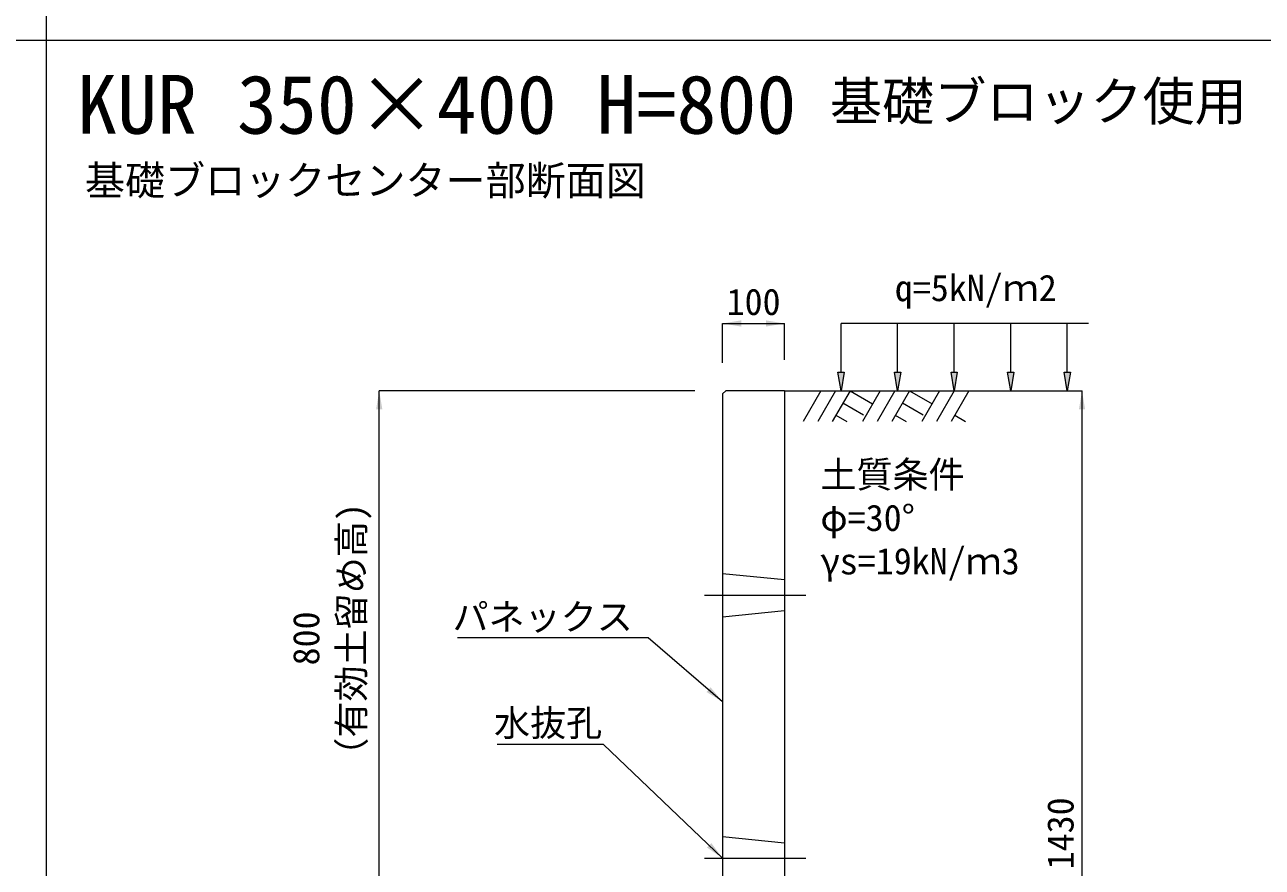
# Model space of a CAD drawing. Units: millimetres at full size, sheet at 1:40. Extents: x 206103 to 244503, y 883348 to 903496.
# Drawn here: x 238469 to 240469, y 891713 to 893073 of the extents above; entities that cross this region are included whole.
import ezdxf
from ezdxf.enums import TextEntityAlignment as Align

# ---------------------------------------------------------------- set-up
doc = ezdxf.new("R2010")
doc.units = ezdxf.units.MM
doc.header["$LTSCALE"] = 40
doc.linetypes.add('DASHED', pattern=[7.5, 6, -1.5])
doc.linetypes.add('USER1', pattern=[28.575, 19.05, -3.175, 3.175, -3.175])
for name, color, linetype, lineweight in [('0_2', 7, 'Continuous', 20), ('パネックスKUR', 2, 'Continuous', 20), ('図枠', 5, 'Continuous', 13), ('寸法線', 7, 'Continuous', 13), ('引出線', 4, 'Continuous', 13), ('補助線', 8, 'USER1', 13), ('ﾊｯﾁﾝｸﾞ', 7, 'Continuous', 5)]:
    doc.layers.add(name, color=color, linetype=linetype, lineweight=lineweight)
doc.layers.add('文字', color=7, linetype='Continuous')
doc.styles.add('ＭＳ ゴシック', font='')
doc.styles.get('ＭＳ ゴシック').set_extended_font_data('MS Gothic')

# ---------------------------------------------------------------- blocks, each defined once
blk = doc.blocks.new('filled_arrow')
at = {"color": 0, "linetype": 'Continuous', "lineweight": -2}
blk.add_solid([(7.5, 1.25), (0, 0), (7.5, -1.25)], dxfattribs=at)

msp = doc.modelspace()

# ---------------------------------------------------------------- hatches: boundary and pattern name
at = {"layer": '寸法線'}
for points in [[(239792.94, 892512.33), (239787.94, 892482.33), (239782.94, 892512.33)], [(239884.35, 892512.33), (239879.35, 892482.33), (239874.35, 892512.33)], [(239975.76, 892512.33), (239970.76, 892482.33), (239965.76, 892512.33)], [(240067.18, 892512.33), (240062.18, 892482.33), (240057.18, 892512.33)], [(240158.59, 892512.33), (240153.59, 892482.33), (240148.59, 892512.33)]]:
    msp.add_hatch(color=256, dxfattribs=at).paths.add_polyline_path(points)

# ---------------------------------------------------------------- linework, layer by layer
at = {"layer": '0_2'}
msp.add_line((239696.53, 892482.33), (240096.53, 892482.33), dxfattribs=at)
at = {"layer": 'パネックスKUR'}
for p, q in [((239596.53, 892477.33), (239601.53, 892482.33)), ((239696.53, 892482.33), (239601.53, 892482.33)), ((239696.53, 892482.33), (239696.53, 891052.33)), ((239596.53, 892477.33), (239596.53, 891682.33))]:
    msp.add_line(p, q, dxfattribs=at)
at = {"layer": 'パネックスKUR', "linetype": 'DASHED', "lineweight": 9}
for p, q in [((239596.53, 892187.33), (239696.53, 892177.33)), ((239596.53, 892117.33), (239696.53, 892127.33)), ((239596.53, 891762.33), (239696.53, 891752.33))]:
    msp.add_line(p, q, dxfattribs=at)
at = {"layer": '図枠'}
for p, q in [((238503.21, 903148.33), (238503.21, 883348.33)), ((227303.21, 893048.33), (244503.21, 893048.33))]:
    msp.add_line(p, q, dxfattribs=at)
at = {"layer": '寸法線'}
for p, q in [((239596.53, 892590.88), (239696.53, 892590.88)), ((239596.53, 892527.33), (239596.53, 892590.88)), ((239696.53, 892532.33), (239696.53, 892590.88)), ((239041.53, 891682.33), (239041.53, 892482.33)), ((239551.53, 892482.33), (239041.53, 892482.33)), ((239746.53, 892482.33), (240177.37, 892482.33)), ((240177.37, 891052.33), (240177.37, 892482.33))]:
    msp.add_line(p, q, dxfattribs=at)
at = {"layer": '寸法線', "lineweight": 9}
for p, q in [((240187.94, 892590.88), (239787.94, 892590.88)), ((239787.94, 892512.33), (239787.94, 892590.88)), ((239879.35, 892512.33), (239879.35, 892590.88)), ((239970.76, 892512.33), (239970.76, 892590.88)), ((240062.18, 892512.33), (240062.18, 892590.88)), ((240153.59, 892512.33), (240153.59, 892590.88))]:
    msp.add_line(p, q, dxfattribs=at)
for points in [[(239792.94, 892512.33), (239787.94, 892482.33), (239782.94, 892512.33)], [(239884.35, 892512.33), (239879.35, 892482.33), (239874.35, 892512.33)], [(239975.76, 892512.33), (239970.76, 892482.33), (239965.76, 892512.33)], [(240067.18, 892512.33), (240062.18, 892482.33), (240057.18, 892512.33)], [(240158.59, 892512.33), (240153.59, 892482.33), (240148.59, 892512.33)]]:
    msp.add_lwpolyline(points, close=True, dxfattribs=at)
at = {"layer": '引出線'}
for points in [[(239596.53, 891979.83), (239476.32, 892083.29), (239168.07, 892083.29)], [(239596.53, 891727.33), (239404.07, 891910.78), (239232.32, 891910.78)]]:
    msp.add_lwpolyline(points, dxfattribs=at)
at = {"layer": '補助線'}
for p, q in [((239567.17, 892152.33), (239730.88, 892152.33)), ((239567.17, 891727.33), (239730.88, 891727.33))]:
    msp.add_line(p, q, dxfattribs=at)
at = {"layer": 'ﾊｯﾁﾝｸﾞ', "lineweight": 9}
for p, q in [((239755.17, 892482.32), (239726.53, 892432.7)), ((239778.8, 892482.32), (239750.15, 892432.7)), ((239802.42, 892482.32), (239773.77, 892432.7)), ((239802.42, 892482.32), (239838.99, 892461.21)), ((239851.18, 892482.32), (239822.53, 892432.7)), ((239874.8, 892482.32), (239846.15, 892432.7)), ((239898.42, 892482.32), (239869.77, 892432.7)), ((239898.42, 892482.32), (239934.99, 892461.21)), ((239947.17, 892482.32), (239918.52, 892432.7)), ((239970.8, 892482.32), (239942.15, 892432.7)), ((239994.42, 892482.32), (239965.77, 892432.7)), ((239791, 892462.54), (239824.41, 892443.25)), ((239887, 892462.54), (239920.41, 892443.25)), ((239779.58, 892442.75), (239796.99, 892432.7)), ((239875.57, 892442.75), (239892.99, 892432.7)), ((239971.57, 892442.75), (239988.99, 892432.7))]:
    msp.add_line(p, q, dxfattribs=at)

# ---------------------------------------------------------------- block references
at = {"layer": '寸法線', "xscale": 4, "yscale": 4}
msp.add_blockref('filled_arrow', (239596.53, 892590.88), dxfattribs=at)
for p, rotation in [((239696.53, 892590.88), 180), ((239041.53, 892482.33), 270), ((240177.37, 892482.33), 270)]:
    msp.add_blockref('filled_arrow', p, dxfattribs=dict(at, rotation=rotation))
at = {"layer": '引出線', "xscale": 4, "yscale": 4}
for p, rotation in [((239596.53, 891979.83), 139.3), ((239596.53, 891727.33), 136.4)]:
    msp.add_blockref('filled_arrow', p, dxfattribs=dict(at, rotation=rotation))

# ---------------------------------------------------------------- texts
at = {"layer": '0_2', "style": 'ＭＳ ゴシック'}
msp.add_text('基礎ブロックセンター部断面図', height=47.47, dxfattribs=at).set_placement((238565.97, 892783.91), align=Align.BOTTOM_LEFT)
at = {"layer": '寸法線', "style": 'ＭＳ ゴシック'}
msp.add_text('100', height=42.72, dxfattribs=at).set_placement((239646.53, 892625.88), align=Align.MIDDLE_CENTER)
for s, p in [('（有効土留め高)', (239030.73, 891863.8)), ('800', (238957.6, 892038.62))]:
    msp.add_text(s, height=42.72, rotation=90, dxfattribs=at).set_placement(p, align=Align.BOTTOM_LEFT)
msp.add_text('1430', height=42.72, rotation=90, dxfattribs=at).set_placement((240142.37, 891767.33), align=Align.MIDDLE_CENTER)
at = {"layer": '引出線', "style": 'ＭＳ ゴシック'}
for s, p in [('パネックス', (239451.32, 892138.43)), ('水抜孔', (239401.82, 891967.06))]:
    msp.add_text(s, height=42.72, dxfattribs=at).set_placement(p, align=Align.TOP_RIGHT)
at = {"layer": '文字', "style": 'ＭＳ ゴシック'}
for s, height, p in [('KUR 350×400 H=800', 94.94, (238553.21, 892868.83)), ('q=5kN/ｍ2', 42.72, (239874.83, 892614.15))]:
    msp.add_text(s, height=height, dxfattribs=at).set_placement(p, align=Align.BOTTOM_LEFT)
msp.add_text('基礎ブロック使用', height=61.71, dxfattribs=at).set_placement((240443.58, 892949.79), align=Align.MIDDLE_RIGHT)
for s, p in [('土質条件', (239754.49, 892368.36)), ('φ=30°', (239754.49, 892298.36)), ('γs=19kN/ｍ3', (239754.49, 892228.36))]:
    msp.add_text(s, height=42.72, dxfattribs=at).set_placement(p, align=Align.TOP_LEFT)

doc.saveas('drawing.dxf')
